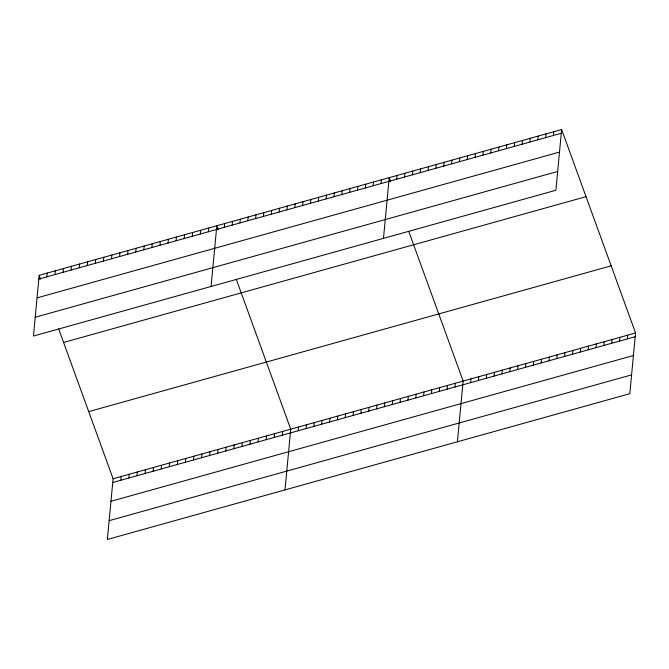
<?xml version="1.0" encoding="UTF-8"?>
<svg xmlns="http://www.w3.org/2000/svg" width="669" height="669" viewBox="0 0 669 669"><rect width="100%" height="100%" fill="white"/><g stroke="black" fill="none" stroke-linecap="round" stroke-linejoin="round"><path stroke-width="1" d="M39.187 275.319L33.45 336.039L555.897 190.255L561.634 129.535L39.187 275.319L40.583 279.157M46.905 276.815L47.265 273.061M54.983 274.566L55.335 270.811M63.053 272.308L63.413 268.562M71.131 270.059L71.483 266.304M79.21 267.809L79.561 264.054M87.279 265.551L87.631 261.796M95.358 263.302L95.709 259.547M103.427 261.044L103.779 257.289M111.506 258.794L111.857 255.04M119.575 256.536L119.935 252.79M127.654 254.287L128.005 250.532M58.705 329.023L113.103 478.745L107.366 539.465L629.813 393.681L635.55 332.961L561.634 129.535M135.723 252.037L136.083 248.283M120.83 480.25L121.181 476.495M143.802 249.78L144.153 246.025M128.9 478.001L129.251 474.246M151.871 247.53L152.231 243.775M136.978 475.743L137.329 471.988M159.95 245.272L160.301 241.517M145.048 473.493L145.399 469.738M168.019 243.023L168.379 239.268M153.126 471.235L153.477 467.48M176.098 240.773L176.449 237.018M161.196 468.986L161.555 465.231M184.167 238.515L184.527 234.76M169.274 466.728L169.625 462.981M192.246 236.266L192.597 232.511M177.344 464.478L177.703 460.724M200.315 234.008L200.675 230.253M185.422 462.229L185.773 458.474M208.393 231.758L208.745 228.004M193.492 459.971L193.851 456.216M211.078 286.466L216.823 225.746L218.211 229.584M201.57 457.721L201.921 453.967M224.299 227.318L224.659 223.563M209.64 455.464L209.999 451.709M232.143 225.127L232.494 221.372M217.718 453.214L218.069 449.459M239.979 222.944L240.33 219.189M225.788 450.956L226.147 447.21M247.814 220.753L248.166 216.999M233.866 448.707L234.217 444.952M255.65 218.571L256.001 214.816M263.486 216.38L263.837 212.633M241.935 446.457L242.295 442.702M271.321 214.197L271.681 210.442M250.014 444.199L250.365 440.445M279.157 212.006L279.517 208.26M258.083 441.95L258.443 438.195M286.993 209.823L287.352 206.069M266.162 439.692L266.513 435.937M294.828 207.633L295.188 203.886M274.231 437.442L274.591 433.688M302.672 205.45L303.024 201.695M282.31 435.193L282.661 431.438M310.508 203.259L310.859 199.513M284.994 489.9L290.739 429.18L236.333 279.458M318.344 201.076L318.695 197.322M298.215 430.752L298.575 426.998M326.179 198.885L326.531 195.139M306.059 428.561L306.41 424.807M334.015 196.703L334.366 192.948M313.895 426.379L314.246 422.624M341.851 194.512L342.21 190.765M321.73 424.188L322.082 420.433M349.686 192.329L350.046 188.574M329.566 422.005L329.917 418.25M357.522 190.138L357.882 186.392M337.402 419.814L337.753 416.059M365.366 187.956L365.717 184.201M345.237 417.632L345.597 413.877M373.202 185.765L373.553 182.018M353.073 415.441L353.433 411.686M381.037 183.582L381.389 179.827M360.909 413.258L361.268 409.503M383.488 238.356L389.224 177.645L390.621 181.475M368.753 411.067L369.104 407.312M396.709 179.208L397.06 175.454M376.588 408.884L376.94 405.13M404.544 177.017L404.904 173.271M384.424 406.693L384.775 402.939M412.38 174.835L412.74 171.08M392.26 404.511L392.611 400.756M420.216 172.644L420.575 168.897M400.095 402.32L400.447 398.565M428.051 170.461L428.411 166.706M407.931 400.137L408.291 396.383M435.895 168.27L436.247 164.524M415.767 397.946L416.126 394.192M443.731 166.088L444.082 162.333M423.602 395.764L423.962 392.009M451.567 163.897L451.918 160.15M431.438 393.573L431.798 389.818M459.402 161.714L459.754 157.959M439.282 391.39L439.633 387.635M467.238 159.523L467.598 155.777M447.118 389.199L447.469 385.444M475.074 157.34L475.433 153.586M454.953 387.017L455.305 383.262M482.909 155.149L483.269 151.403M457.404 441.791L463.14 381.071L408.742 231.349M490.745 152.967L491.105 149.212M470.625 382.643L470.984 378.888M498.589 150.776L498.94 147.029M478.46 380.452L478.82 376.697M506.425 148.593L506.776 144.839M486.296 378.269L486.656 374.515M514.26 146.402L514.612 142.656M494.132 376.078L494.491 372.324M522.096 144.22L522.447 140.465M501.976 373.896L502.327 370.141M529.932 142.029L530.283 138.282M509.811 371.705L510.163 367.95M537.767 139.846L538.127 136.091M517.647 369.522L517.998 365.767M545.603 137.655L545.963 133.909M525.483 367.331L525.834 363.576M553.439 135.472L553.798 131.718M533.318 365.149L533.67 361.394M541.154 362.958L541.514 359.203M548.99 360.775L549.349 357.02M556.825 358.584L557.185 354.829M564.661 356.401L565.021 352.647M572.505 354.21L572.856 350.456M580.341 352.028L580.692 348.273M588.176 349.837L588.528 346.082M596.012 347.654L596.363 343.899M603.848 345.463L604.207 341.708M611.683 343.281L612.043 339.526M619.519 341.09L619.879 337.335M627.355 338.907L627.714 335.152M38.835 279.073L561.283 133.282M37.054 297.872L559.501 152.08M35.223 317.24L557.67 171.456M63.58 342.453L586.027 196.661M88.718 411.619L611.157 265.827M113.103 478.745L635.55 332.961M112.752 482.5L635.199 336.716M110.97 501.298L633.418 355.515M109.147 520.666L631.586 374.883"/></g></svg>
